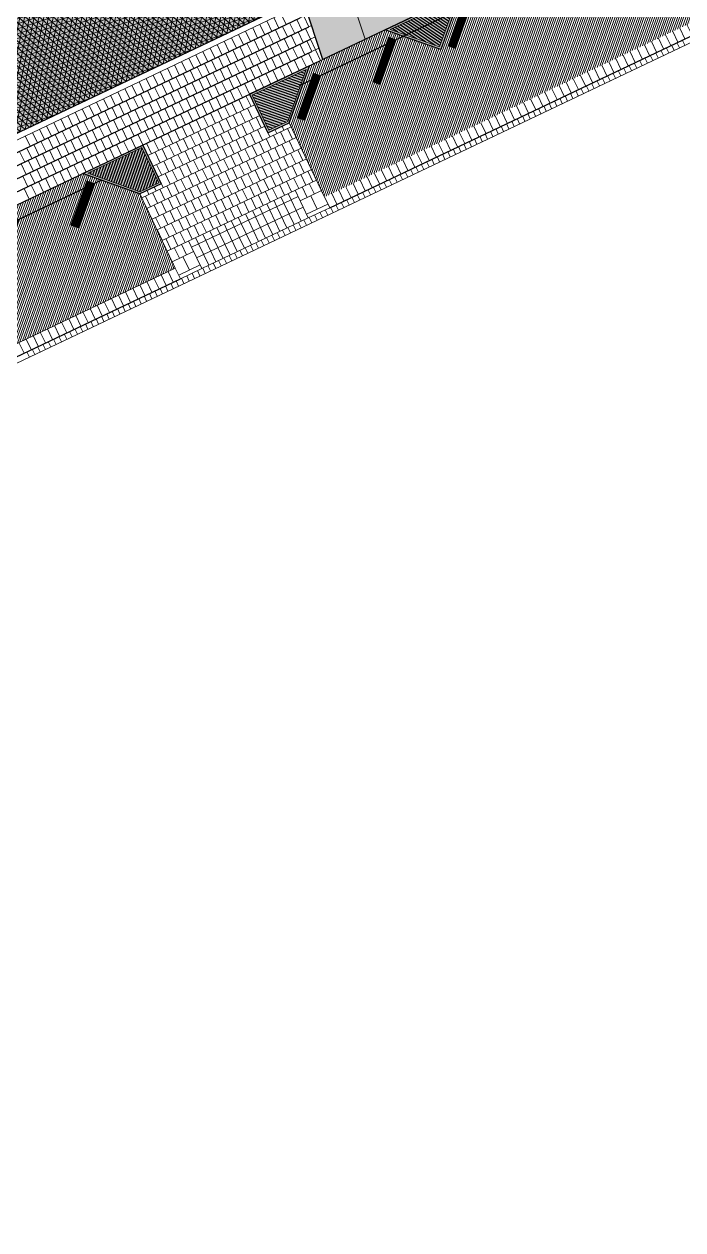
# Model space of a CAD drawing. Header units: metres. Extents: x 679599 to 680028, y 2748524 to 2748840.
# Drawn here: x 679761.5 to 679795, y 2748523.6 to 2748584.9 of the extents above; entities that cross this region are included whole.
import ezdxf

# ---------------------------------------------------------------- set-up
doc = ezdxf.new("R2010")
doc.units = ezdxf.units.M
doc.header["$LTSCALE"] = 5
doc.layers.add('00-AUX', color=2, linetype='Continuous', plot=False)
doc.layers.add('00-AUX Tree Pit', color=2, linetype='Continuous', plot=False)
for name, color, linetype, lineweight, plot in [('02-L-B-Barrier Curb', 210, 'Continuous', 5, False), ('02-L-B-Channel', 140, 'Continuous', 5, False), ('02-L-B-Curb', 11, 'Continuous', 5, False)]:
    doc.layers.add(name, color=color, linetype=linetype, lineweight=lineweight, plot=plot)
doc.layers.add('02-L-B-Flat Bar', color=181, linetype='Continuous', lineweight=5)
doc.layers.add('04-BK-Tree Pit', color=6, linetype='Continuous', lineweight=5)
for name, color, linetype, lineweight, true_color in [('02-L-Joints-Paviment_06_Concrete Slab in sittu', 7, 'Continuous', 5, 0x999999), ('02-L-Joints-Paviment_07_Precast Concrete Blocks 60X40', 7, 'Continuous', 5, 0x999999), ('03-TR-Pavement_05_Precast irregular Concrete Blocks_Open Joint', 7, 'Continuous', 5, 0x82ae7e), ('03-TR-Pavement_06_Concrete Slab in situ', 7, 'Continuous', 9, 0xf7f7f7), ('03-TR-Pavement_07_Precast Concrete Blocks 20X10', 7, 'Continuous', 5, 0x999999), ('03-TR-Pavement_07_Precast Concrete Blocks 60X40', 7, 'Continuous', 5, 0x999999), ('03-TR-Pavement_07_Precast irregular Concrete Blocks', 7, 'Continuous', 5, 0xb3b3b3)]:
    doc.layers.add(name, color=color, linetype=linetype, lineweight=lineweight, true_color=true_color)
doc.layers.add('03-TR-Tree Pit_Green', color=46, linetype='Continuous')
doc.layers.add('03-TR-Tree Pit_White', color=7, linetype='Continuous', true_color=0xfcfcfc)
pattern_1 = [(70.5, (0, 0), (-0.094275932128, 0.033384858509), [])]

# ---------------------------------------------------------------- blocks, each defined once
blk = doc.blocks.new('*U3')
at = {"layer": '02-L-B-Channel'}
blk.add_lwpolyline([(0, -0.301), (0, 0)], dxfattribs=at)
blk = doc.blocks.new('*U4')
at = {"layer": '02-L-B-Channel', "color": 0, "linetype": 'ByBlock', "lineweight": -2, "transparency": 16777216, "rotation": 205.4480529310802}
for p in [(679794.568, 2748583.569), (679794.838, 2748583.698), (679795.109, 2748583.826), (679793.213, 2748582.924), (679793.484, 2748583.053), (679793.755, 2748583.182), (679794.026, 2748583.311), (679794.297, 2748583.44), (679792.13, 2748582.408), (679792.4, 2748582.537), (679792.671, 2748582.666), (679792.942, 2748582.795), (679790.775, 2748581.764), (679791.046, 2748581.893), (679791.317, 2748582.022), (679791.588, 2748582.151), (679791.859, 2748582.28), (679789.421, 2748581.119), (679789.692, 2748581.248), (679789.962, 2748581.377), (679790.233, 2748581.506), (679790.504, 2748581.635), (679788.066, 2748580.475), (679788.337, 2748580.604), (679788.608, 2748580.733), (679788.879, 2748580.862), (679789.15, 2748580.99), (679786.983, 2748579.959), (679787.253, 2748580.088), (679787.524, 2748580.217), (679787.795, 2748580.346), (679785.628, 2748579.315), (679785.899, 2748579.444), (679786.17, 2748579.572), (679786.441, 2748579.701), (679786.712, 2748579.83), (679784.274, 2748578.67), (679784.545, 2748578.799), (679784.815, 2748578.928), (679785.086, 2748579.057), (679785.357, 2748579.186), (679782.919, 2748578.026), (679783.19, 2748578.154), (679783.461, 2748578.283), (679783.732, 2748578.412), (679784.003, 2748578.541), (679781.836, 2748577.51), (679782.107, 2748577.639), (679782.377, 2748577.768), (679782.648, 2748577.897), (679780.481, 2748576.865), (679780.752, 2748576.994), (679781.023, 2748577.123), (679781.294, 2748577.252), (679781.565, 2748577.381), (679779.127, 2748576.221), (679779.398, 2748576.35), (679779.668, 2748576.479), (679779.939, 2748576.608), (679780.21, 2748576.737), (679777.772, 2748575.576), (679778.043, 2748575.705), (679778.314, 2748575.834), (679778.585, 2748575.963), (679778.856, 2748576.092), (679776.689, 2748575.061), (679776.96, 2748575.19), (679777.23, 2748575.319), (679777.501, 2748575.447), (679775.334, 2748574.416), (679775.605, 2748574.545), (679775.876, 2748574.674), (679776.147, 2748574.803), (679776.418, 2748574.932), (679773.98, 2748573.772), (679774.251, 2748573.901), (679774.522, 2748574.029), (679774.792, 2748574.158), (679775.063, 2748574.287), (679772.625, 2748573.127), (679772.896, 2748573.256), (679773.167, 2748573.385), (679773.438, 2748573.514), (679773.709, 2748573.643), (679771.542, 2748572.611), (679771.813, 2748572.74), (679772.083, 2748572.869), (679772.354, 2748572.998), (679770.187, 2748571.967), (679770.458, 2748572.096), (679770.729, 2748572.225), (679771, 2748572.354), (679771.271, 2748572.483), (679768.833, 2748571.322), (679769.104, 2748571.451), (679769.375, 2748571.58), (679769.645, 2748571.709), (679769.916, 2748571.838), (679767.478, 2748570.678), (679767.749, 2748570.807), (679768.02, 2748570.936), (679768.291, 2748571.065), (679768.562, 2748571.193), (679766.395, 2748570.162), (679766.666, 2748570.291), (679766.937, 2748570.42), (679767.207, 2748570.549), (679765.04, 2748569.518), (679765.311, 2748569.647), (679765.582, 2748569.775), (679765.853, 2748569.904), (679766.124, 2748570.033), (679763.686, 2748568.873), (679763.957, 2748569.002), (679764.228, 2748569.131), (679764.499, 2748569.26), (679764.769, 2748569.389), (679762.331, 2748568.229), (679762.602, 2748568.358), (679762.873, 2748568.486), (679763.144, 2748568.615), (679763.415, 2748568.744), (679761.79, 2748567.971), (679762.06, 2748568.1)]:
    blk.add_blockref('*U3', p, dxfattribs=at)
blk = doc.blocks.new('Alcorque Parking 8m2')
at = {"layer": '03-TR-Tree Pit_Green', "ltscale": 0.3}
h = blk.add_hatch(dxfattribs=at)
h.set_pattern_fill('ANSI31', color=256, scale=0.04, angle=40)
h.set_pattern_definition([(85, (-679726.04474, -2748720.75428), (-0.1265167266577, 0.011068779329), [])])
h.paths.add_polyline_path([(-1.079, -0.384), (2.316, 1.231), (-0.189, 2.121)])
at = {"layer": '03-TR-Tree Pit_White'}
h = blk.add_hatch(color=256, dxfattribs=at)
h.dxf.hatch_style = 1
h.paths.add_polyline_path([(-1.254, -0.578), (2.577, 1.245), (-0.25, 2.249)])
at = {"layer": '02-L-B-Curb'}
blk.add_lwpolyline([(2.577, 1.245), (-0.25, 2.249), (-1.254, -0.578)], close=True, dxfattribs=at)
at = {"layer": '02-L-B-Curb', "color": 6}
blk.add_lwpolyline([(2.316, 1.231), (-0.189, 2.121), (-1.079, -0.384)], close=True, dxfattribs=at)
blk = doc.blocks.new('Tree Pit Ford')
at = {"layer": '03-TR-Tree Pit_Green', "ltscale": 0.3}
h = blk.add_hatch(dxfattribs=at)
h.set_pattern_fill('ANSI31', color=256, scale=0.04)
h.paths.add_polyline_path([(-0.045, 1.149), (1.934, -0.83), (-1.104, -0.83), (-1.104, 1.149)])
at = {"layer": '03-TR-Tree Pit_White'}
h = blk.add_hatch(color=256, dxfattribs=at)
h.dxf.hatch_style = 1
h.paths.add_polyline_path([(-0.004, 1.249), (2.175, -0.93), (-1.204, -0.93), (-1.204, 1.249)])
at = {"layer": '02-L-B-Curb'}
blk.add_lwpolyline([(-0.004, 1.249), (2.175, -0.93), (-1.204, -0.93), (-1.204, 1.249)], close=True, dxfattribs=at)
at = {"layer": '02-L-B-Curb', "color": 6}
blk.add_lwpolyline([(-0.045, 1.149), (1.934, -0.83), (-1.104, -0.83), (-1.104, 1.149)], close=True, dxfattribs=at)
blk = doc.blocks.new('*U27')
at = {"layer": '02-L-Joints-Paviment_07_Precast Concrete Blocks 60X40'}
blk.add_line((0, -0.6), (0, 0), dxfattribs=at)
blk = doc.blocks.new('*U28')
at = {"layer": '02-L-Joints-Paviment_07_Precast Concrete Blocks 60X40', "color": 0, "linetype": 'ByBlock', "lineweight": -2, "transparency": 16777216, "rotation": 205.44819555251}
for p in [(679769.105, 2748571.785), (679769.467, 2748571.956), (679767.661, 2748571.097), (679768.022, 2748571.269), (679768.383, 2748571.441), (679768.744, 2748571.613), (679766.216, 2748570.41), (679766.577, 2748570.581), (679766.938, 2748570.753), (679767.299, 2748570.925), (679765.132, 2748569.894), (679765.493, 2748570.066), (679765.855, 2748570.238), (679763.688, 2748569.206), (679764.049, 2748569.378), (679764.41, 2748569.55), (679764.771, 2748569.722), (679762.604, 2748568.691), (679762.965, 2748568.863), (679763.326, 2748569.035), (679761.159, 2748568.003), (679761.52, 2748568.175), (679761.882, 2748568.347), (679762.243, 2748568.519), (679760.076, 2748567.488), (679760.437, 2748567.66), (679760.798, 2748567.831), (679758.631, 2748566.8), (679758.992, 2748566.972), (679759.353, 2748567.144), (679759.714, 2748567.316), (679757.186, 2748566.113), (679757.547, 2748566.285), (679757.909, 2748566.456), (679758.27, 2748566.628), (679756.103, 2748565.597), (679756.464, 2748565.769), (679756.825, 2748565.941), (679754.658, 2748564.909), (679755.019, 2748565.081), (679755.38, 2748565.253), (679755.741, 2748565.425), (679753.574, 2748564.394), (679753.935, 2748564.566), (679754.297, 2748564.738), (679752.129, 2748563.706), (679752.491, 2748563.878), (679752.852, 2748564.05), (679753.213, 2748564.222), (679751.046, 2748563.191), (679751.407, 2748563.363), (679751.768, 2748563.534), (679749.601, 2748562.503), (679749.962, 2748562.675), (679750.324, 2748562.847), (679750.685, 2748563.019), (679748.156, 2748561.816), (679748.518, 2748561.988), (679748.879, 2748562.159), (679749.24, 2748562.331), (679747.073, 2748561.3), (679747.434, 2748561.472), (679747.795, 2748561.644), (679745.628, 2748560.613), (679745.989, 2748560.784), (679746.35, 2748560.956), (679746.712, 2748561.128), (679744.544, 2748560.097), (679744.906, 2748560.269), (679745.267, 2748560.441), (679743.1, 2748559.409), (679743.461, 2748559.581), (679743.822, 2748559.753), (679744.183, 2748559.925), (679742.016, 2748558.894), (679742.377, 2748559.066), (679742.739, 2748559.238), (679740.571, 2748558.206), (679740.933, 2748558.378), (679741.294, 2748558.55), (679741.655, 2748558.722), (679739.127, 2748557.519), (679739.488, 2748557.691), (679739.849, 2748557.863), (679740.21, 2748558.034), (679738.043, 2748557.003), (679738.404, 2748557.175), (679738.765, 2748557.347), (679736.598, 2748556.316), (679736.96, 2748556.487), (679737.321, 2748556.659), (679737.682, 2748556.831), (679735.515, 2748555.8), (679735.876, 2748555.972), (679736.237, 2748556.144), (679734.07, 2748555.112), (679734.431, 2748555.284), (679734.792, 2748555.456), (679735.154, 2748555.628), (679732.986, 2748554.597), (679733.348, 2748554.769), (679733.709, 2748554.941), (679731.542, 2748553.909), (679731.903, 2748554.081), (679732.264, 2748554.253), (679732.625, 2748554.425), (679730.097, 2748553.222), (679730.458, 2748553.394), (679730.819, 2748553.566), (679731.18, 2748553.737), (679729.013, 2748552.706), (679729.375, 2748552.878), (679729.736, 2748553.05), (679727.569, 2748552.019), (679727.93, 2748552.191), (679728.291, 2748552.362), (679728.652, 2748552.534), (679726.485, 2748551.503), (679726.846, 2748551.675), (679727.207, 2748551.847), (679725.04, 2748550.816), (679725.401, 2748550.987), (679725.763, 2748551.159), (679726.124, 2748551.331), (679723.957, 2748550.3), (679724.318, 2748550.472), (679724.679, 2748550.644), (679722.512, 2748549.612), (679722.873, 2748549.784), (679723.234, 2748549.956), (679723.595, 2748550.128), (679721.428, 2748549.097), (679721.79, 2748549.269), (679722.151, 2748549.44), (679719.984, 2748548.409), (679720.345, 2748548.581), (679720.706, 2748548.753), (679721.067, 2748548.925), (679718.539, 2748547.722), (679718.9, 2748547.894), (679719.261, 2748548.065), (679719.622, 2748548.237), (679717.455, 2748547.206), (679717.816, 2748547.378), (679718.178, 2748547.55), (679716.011, 2748546.519), (679716.372, 2748546.69), (679716.733, 2748546.862), (679717.094, 2748547.034), (679714.927, 2748546.003), (679715.288, 2748546.175), (679715.649, 2748546.347), (679713.482, 2748545.315), (679713.843, 2748545.487), (679714.205, 2748545.659), (679714.566, 2748545.831), (679712.399, 2748544.8), (679712.76, 2748544.972), (679713.121, 2748545.144), (679710.954, 2748544.112), (679711.315, 2748544.284), (679711.676, 2748544.456), (679712.037, 2748544.628), (679709.509, 2748543.425), (679709.87, 2748543.597), (679710.231, 2748543.769), (679710.593, 2748543.94), (679708.426, 2748542.909), (679708.787, 2748543.081), (679709.148, 2748543.253), (679706.981, 2748542.222), (679707.342, 2748542.393), (679707.703, 2748542.565), (679708.064, 2748542.737), (679705.897, 2748541.706), (679706.258, 2748541.878), (679706.62, 2748542.05), (679704.452, 2748541.018), (679704.814, 2748541.19), (679705.175, 2748541.362), (679705.536, 2748541.534), (679703.369, 2748540.503), (679703.73, 2748540.675), (679704.091, 2748540.847), (679701.924, 2748539.815), (679702.285, 2748539.987), (679702.646, 2748540.159), (679703.008, 2748540.331), (679700.479, 2748539.128), (679700.841, 2748539.3), (679701.202, 2748539.472), (679701.563, 2748539.643), (679699.396, 2748538.612), (679699.757, 2748538.784), (679700.118, 2748538.956), (679697.951, 2748537.925), (679698.312, 2748538.097), (679698.673, 2748538.268), (679699.035, 2748538.44), (679696.867, 2748537.409), (679697.229, 2748537.581), (679697.59, 2748537.753), (679695.423, 2748536.722), (679695.784, 2748536.893), (679696.145, 2748537.065), (679696.506, 2748537.237), (679694.339, 2748536.206), (679694.7, 2748536.378), (679695.062, 2748536.55), (679692.894, 2748535.518), (679693.256, 2748535.69), (679693.617, 2748535.862), (679693.978, 2748536.034), (679692.172, 2748535.175), (679692.533, 2748535.346)]:
    blk.add_blockref('*U27', p, dxfattribs=at)
blk = doc.blocks.new('*U29')
at = {"layer": '02-L-Joints-Paviment_07_Precast Concrete Blocks 60X40'}
blk.add_lwpolyline([(0, 0.599), (0, 0)], dxfattribs=at)
blk = doc.blocks.new('*U30')
at = {"layer": '02-L-Joints-Paviment_07_Precast Concrete Blocks 60X40', "color": 0, "linetype": 'ByBlock', "lineweight": -2, "transparency": 16777216, "rotation": 25.44814633357297}
for p in [(679811.37, 2748591.897), (679810.286, 2748591.381), (679810.648, 2748591.553), (679811.009, 2748591.725), (679808.842, 2748590.694), (679809.203, 2748590.866), (679809.564, 2748591.037), (679809.925, 2748591.209), (679807.758, 2748590.178), (679808.119, 2748590.35), (679808.481, 2748590.522), (679806.313, 2748589.491), (679806.675, 2748589.662), (679807.036, 2748589.834), (679807.397, 2748590.006), (679804.869, 2748588.803), (679805.23, 2748588.975), (679805.591, 2748589.147), (679805.952, 2748589.319), (679803.785, 2748588.287), (679804.146, 2748588.459), (679804.507, 2748588.631), (679802.34, 2748587.6), (679802.701, 2748587.772), (679803.063, 2748587.944), (679803.424, 2748588.115), (679801.257, 2748587.084), (679801.618, 2748587.256), (679801.979, 2748587.428), (679799.812, 2748586.397), (679800.173, 2748586.569), (679800.534, 2748586.74), (679800.896, 2748586.912), (679798.728, 2748585.881), (679799.09, 2748586.053), (679799.451, 2748586.225), (679797.284, 2748585.194), (679797.645, 2748585.365), (679798.006, 2748585.537), (679798.367, 2748585.709), (679795.839, 2748584.506), (679796.2, 2748584.678), (679796.561, 2748584.85), (679796.922, 2748585.022), (679794.755, 2748583.99), (679795.117, 2748584.162), (679795.478, 2748584.334), (679793.311, 2748583.303), (679793.672, 2748583.475), (679794.033, 2748583.647), (679794.394, 2748583.819), (679792.227, 2748582.787), (679792.588, 2748582.959), (679792.949, 2748583.131), (679790.782, 2748582.1), (679791.143, 2748582.272), (679791.505, 2748582.444), (679791.866, 2748582.615), (679789.699, 2748581.584), (679790.06, 2748581.756), (679790.421, 2748581.928), (679788.254, 2748580.897), (679788.615, 2748581.069), (679788.976, 2748581.24), (679789.337, 2748581.412), (679786.809, 2748580.209), (679787.17, 2748580.381), (679787.532, 2748580.553), (679787.893, 2748580.725), (679785.726, 2748579.693), (679786.087, 2748579.865), (679786.448, 2748580.037), (679784.281, 2748579.006), (679784.642, 2748579.178), (679785.003, 2748579.35), (679785.364, 2748579.522), (679783.197, 2748578.49), (679783.558, 2748578.662), (679783.92, 2748578.834), (679781.752, 2748577.803), (679782.114, 2748577.975), (679782.475, 2748578.147), (679782.836, 2748578.318), (679780.669, 2748577.287), (679781.03, 2748577.459), (679781.391, 2748577.631), (679779.224, 2748576.6), (679779.585, 2748576.772), (679779.947, 2748576.943), (679780.308, 2748577.115), (679777.779, 2748575.912), (679778.141, 2748576.084), (679778.502, 2748576.256), (679778.863, 2748576.428), (679777.057, 2748575.568), (679777.418, 2748575.74)]:
    blk.add_blockref('*U29', p, dxfattribs=at)
blk = doc.blocks.new('Piece Parking')
blk.add_wipeout([(-1.7, 0.2), (-1.7, -0.2), (0.7, -0.2), (0.7, 0.2)])
at = {"layer": '03-TR-Pavement_07_Precast irregular Concrete Blocks'}
h = blk.add_hatch(dxfattribs=at)
h.set_pattern_fill('ANSI31', color=256, scale=0.01, angle=135)
h.paths.add_polyline_path([(-1.7, 0.2), (0.7, 0.2), (0.7, -0.2), (-1.7, -0.2)])
blk.add_lwpolyline([(-1.7, 0.2), (0.7, 0.2), (0.7, -0.2), (-1.7, -0.2)], close=True)
at = {"layer": '02-L-Joints-Paviment_07_Precast Concrete Blocks 60X40'}
for points in [[(-1.1, 0.2), (-1.1, -0.2)], [(-0.5, 0.2), (-0.5, -0.2)], [(0.1, 0.2), (0.1, -0.2)]]:
    blk.add_lwpolyline(points, dxfattribs=at)
blk = doc.blocks.new('*U46')
at = {"rotation": 44.98940089342743}
blk.add_blockref('Piece Parking', (0.539, -0.362), dxfattribs=at)
blk = doc.blocks.new('*U47')
at = {"layer": '02-L-B-Barrier Curb', "color": 0, "linetype": 'ByBlock', "lineweight": -2, "transparency": 16777216, "rotation": 25.44814092405828}
for p in [(679764.017, 2748576.301), (679760.18, 2748574.474), (679756.342, 2748572.648), (679752.504, 2748570.822), (679748.667, 2748568.996), (679744.829, 2748567.17), (679740.991, 2748565.343), (679737.154, 2748563.517), (679733.316, 2748561.691), (679729.479, 2748559.865), (679725.641, 2748558.039), (679721.803, 2748556.212), (679717.966, 2748554.386), (679714.128, 2748552.56), (679710.29, 2748550.734), (679706.453, 2748548.908), (679702.615, 2748547.081), (679698.777, 2748545.255), (679694.94, 2748543.429), (679691.102, 2748541.603), (679687.264, 2748539.777), (679683.427, 2748537.95), (679679.589, 2748536.124), (679675.752, 2748534.298)]:
    blk.add_blockref('*U46', p, dxfattribs=at)
blk = doc.blocks.new('*U54')
at = {"rotation": 44.98940089342743}
blk.add_blockref('Piece Parking', (0.539, -0.362), dxfattribs=at)
blk = doc.blocks.new('*U55')
at = {"layer": '02-L-B-Barrier Curb', "color": 0, "linetype": 'ByBlock', "lineweight": -2, "transparency": 16777216, "rotation": 25.44814092399168}
for p in [(679840.762, 2748612.82), (679836.924, 2748610.994), (679833.086, 2748609.168), (679829.249, 2748607.341), (679825.411, 2748605.515), (679821.574, 2748603.689), (679817.736, 2748601.863), (679813.898, 2748600.037), (679810.061, 2748598.21), (679806.223, 2748596.384), (679802.385, 2748594.558), (679798.548, 2748592.732), (679794.71, 2748590.906), (679790.872, 2748589.079), (679787.035, 2748587.253), (679783.197, 2748585.427), (679779.359, 2748583.601), (679775.522, 2748581.775)]:
    blk.add_blockref('*U54', p, dxfattribs=at)

msp = doc.modelspace()

# ---------------------------------------------------------------- hatches: boundary and pattern name
at = {"layer": '03-TR-Pavement_05_Precast irregular Concrete Blocks_Open Joint'}
h = msp.add_hatch(dxfattribs=at)
h.set_pattern_fill('SWAMP', color=256, scale=0.01)
h.set_pattern_definition([(0, (0, 0), (0.127, 0.219970452362), [0.03175, -0.22225]), (90, (0.01588, 0), (-0.127, 0.219970452362), [0.015875, -0.424065904724]), (90, (0.01984, 0), (-0.127, 0.219970452362), [0.0127, -0.427240904724]), (90, (0.0119, 0), (-0.127, 0.219970452362), [0.0127, -0.427240904724]), (60, (0.02381, 0), (-0.126999999827, 0.219970452462), [0.01016, -0.24384]), (120, (0.00794, 0), (-0.253999999827, 1e-10), [0.01016, -0.24384])])
h.paths.add_polyline_path([(679748.306, 2748599.649), (679770.022, 2748603.331), (679775.661, 2748586.251), (679760.974, 2748579.256)])
at = {"layer": '03-TR-Pavement_06_Concrete Slab in situ', "linetype": 'Continuous'}
h = msp.add_hatch(color=256, dxfattribs=at)
h.dxf.hatch_style = 1
h.paths.add_polyline_path([(679775.758, 2748585.964), (679835.551, 2748614.441), (679836.506, 2748611.563), (679776.702, 2748583.105)])
at = {"layer": '03-TR-Pavement_06_Concrete Slab in situ'}
h = msp.add_hatch(dxfattribs=at)
h.set_pattern_fill('ANGLE', color=256)
h.set_pattern_definition([(0, (0, 0), (0, 6.985), [5.08, -1.905]), (90, (0, 0), (-6.985, 4e-16), [5.08, -1.905])])
h.paths.add_polyline_path([(679782.593, 2748576.01), (679783.593, 2748576.01), (679783.593, 2748575.81), (679782.593, 2748575.81)])
at = {"layer": '03-TR-Pavement_07_Precast Concrete Blocks 20X10'}
h = msp.add_hatch(dxfattribs=at)
h.set_pattern_fill('ANSI31', color=256, scale=0.0315, angle=25.5)
h.set_pattern_definition(pattern_1)
h.paths.add_polyline_path([(679776.799, 2748576.11), (679775.006, 2748579.892), (679776.035, 2748582.788), (679779.878, 2748584.617), (679782.706, 2748583.612), (679783.709, 2748586.44), (679787.554, 2748588.269), (679790.381, 2748587.265), (679791.385, 2748590.093), (679795.223, 2748591.919), (679798.056, 2748590.918), (679799.061, 2748593.745), (679802.905, 2748595.574), (679805.732, 2748594.571), (679806.736, 2748597.397), (679810.581, 2748599.227), (679813.407, 2748598.223), (679814.411, 2748601.05), (679818.256, 2748602.879), (679821.082, 2748601.875), (679822.087, 2748604.702), (679825.93, 2748606.531), (679828.757, 2748605.528), (679829.762, 2748608.354), (679833.606, 2748610.184), (679836.433, 2748609.18), (679837.437, 2748612.007), (679841.281, 2748613.836), (679844.159, 2748612.799), (679845.962, 2748609.022)])
h = msp.add_hatch(dxfattribs=at)
h.set_pattern_fill('ANSI31', color=256, scale=0.0315, angle=25.5)
h.set_pattern_definition(pattern_1)
h.paths.add_polyline_path([(679676.974, 2748528.606), (679675.178, 2748532.381), (679676.209, 2748535.285), (679680.101, 2748537.142), (679682.928, 2748536.138), (679683.932, 2748538.965), (679687.777, 2748540.795), (679690.604, 2748539.791), (679691.608, 2748542.618), (679695.453, 2748544.447), (679698.281, 2748543.443), (679699.284, 2748546.271), (679703.122, 2748548.097), (679705.955, 2748547.096), (679706.96, 2748549.923), (679710.804, 2748551.752), (679713.537, 2748550.782), (679713.631, 2748550.749), (679714.635, 2748553.575), (679718.48, 2748555.405), (679721.306, 2748554.401), (679722.311, 2748557.228), (679726.155, 2748559.057), (679728.987, 2748558.052), (679729.991, 2748560.877), (679733.836, 2748562.707), (679736.662, 2748561.703), (679737.666, 2748564.53), (679741.505, 2748566.362), (679744.333, 2748565.358), (679745.341, 2748568.182), (679749.186, 2748570.012), (679752.007, 2748569.011), (679753.031, 2748571.842), (679756.853, 2748573.661), (679759.68, 2748572.657), (679760.684, 2748575.483), (679764.527, 2748577.312), (679767.41, 2748576.278), (679769.209, 2748572.498)])
at = {"layer": '03-TR-Pavement_07_Precast irregular Concrete Blocks', "linetype": 'Continuous'}
h = msp.add_hatch(dxfattribs=at)
h.set_pattern_fill('NET3', color=256, scale=0.075, angle=78.3)
h.set_pattern_definition([(78.3, (679702.49558, 2748598.36996), (-0.2331774, 0.0482887), []), (138.3, (679702.49558, 2748598.36996), (-0.158408, -0.1777932), []), (198.3, (679702.49558, 2748598.36996), (0.07476945, -0.22608194), [])])
h.paths.add_polyline_path([(679775.663, 2748586.251), (679764.86, 2748618.962), (679702.497, 2748598.366), (679704.527, 2748592.218), (679748.306, 2748599.649), (679760.974, 2748579.256)])

# ---------------------------------------------------------------- linework, layer by layer
at = {"layer": '00-AUX'}
for points in [[(679775.758, 2748585.964), (679835.551, 2748614.441), (679836.506, 2748611.563), (679776.702, 2748583.105), (679775.758, 2748585.964)], [(679748.306, 2748599.649), (679770.022, 2748603.331), (679775.661, 2748586.251), (679760.974, 2748579.256)]]:
    msp.add_lwpolyline(points, close=True, dxfattribs=at)
for points in [[(679775.522, 2748581.775), (679842.188, 2748613.499)], [(679777.057, 2748575.568), (679811.638, 2748592.025)], [(679687.892, 2748543.501), (679775.562, 2748585.22)], [(679688.149, 2748542.96), (679776.001, 2748584.764)], [(679688.407, 2748542.418), (679776.078, 2748584.137)], [(679688.665, 2748541.876), (679776.155, 2748583.509)], [(679688.923, 2748541.334), (679776.593, 2748583.053)], [(679675.752, 2748534.298), (679765.435, 2748576.975)], [(679691.913, 2748535.051), (679769.467, 2748571.956)]]:
    msp.add_lwpolyline(points, dxfattribs=at)
at = {"layer": '00-AUX Tree Pit'}
msp.add_lwpolyline([(679783.709, 2748586.439), (679782.705, 2748583.612), (679779.878, 2748584.616)], close=True, dxfattribs=at)
at = {"layer": '00-AUX Tree Pit', "ltscale": 0.3}
for points in [[(679775.003, 2748579.885), (679776.034, 2748582.788), (679772.983, 2748581.336), (679773.919, 2748579.369)], [(679767.413, 2748576.273), (679764.509, 2748577.304), (679767.56, 2748578.755), (679768.496, 2748576.788)]]:
    msp.add_lwpolyline(points, close=True, dxfattribs=at)
at = {"layer": '02-L-B-Barrier Curb'}
for points in [[(679776.971, 2748575.749), (679775.883, 2748575.231)], [(679777.057, 2748575.568), (679775.969, 2748575.05)], [(679770.465, 2748572.653), (679769.381, 2748572.137)], [(679770.551, 2748572.472), (679769.467, 2748571.956)]]:
    msp.add_lwpolyline(points, dxfattribs=at)
at = {"layer": '02-L-B-Channel'}
for points in [[(679668.512, 2748523.584), (680028.077, 2748694.687)], [(679760.701, 2748579.126), (679775.663, 2748586.251)], [(679760.86, 2748578.869), (679775.758, 2748585.964)]]:
    msp.add_lwpolyline(points, dxfattribs=at)
at = {"layer": '02-L-B-Flat Bar'}
for points in [[(679776.034, 2748582.788), (679833.606, 2748610.184)], [(679775.758, 2748585.964), (679776.702, 2748583.105)], [(679775.003, 2748579.885), (679776.799, 2748576.11)], [(679676.209, 2748535.285), (679764.525, 2748577.311)], [(679767.413, 2748576.273), (679769.209, 2748572.498)]]:
    msp.add_lwpolyline(points, dxfattribs=at)
at = {"layer": '02-L-Joints-Paviment_07_Precast Concrete Blocks 60X40'}
for p, q in [((679776.335, 2748583.595), (679776.077, 2748584.137)), ((679772.336, 2748580.363), (679772.078, 2748580.905)), ((679772.697, 2748580.535), (679772.439, 2748581.077)), ((679773.058, 2748580.707), (679772.801, 2748581.249)), ((679770.891, 2748579.676), (679770.633, 2748580.217)), ((679771.252, 2748579.848), (679770.995, 2748580.389)), ((679771.614, 2748580.019), (679771.356, 2748580.561)), ((679771.975, 2748580.191), (679771.717, 2748580.733)), ((679772.411, 2748579.734), (679772.153, 2748580.276)), ((679772.772, 2748579.906), (679772.514, 2748580.448)), ((679773.133, 2748580.078), (679772.875, 2748580.62)), ((679773.574, 2748579.623), (679773.316, 2748580.165)), ((679769.446, 2748578.988), (679769.189, 2748579.53)), ((679769.808, 2748579.16), (679769.55, 2748579.702)), ((679770.169, 2748579.332), (679769.911, 2748579.874)), ((679770.53, 2748579.504), (679770.272, 2748580.046)), ((679770.966, 2748579.047), (679770.708, 2748579.589)), ((679771.327, 2748579.219), (679771.069, 2748579.76)), ((679771.688, 2748579.391), (679771.431, 2748579.932)), ((679772.05, 2748579.562), (679771.792, 2748580.104)), ((679772.49, 2748579.108), (679772.233, 2748579.65)), ((679772.852, 2748579.28), (679772.594, 2748579.821)), ((679773.213, 2748579.451), (679772.955, 2748579.993)), ((679773.649, 2748578.994), (679773.391, 2748579.536)), ((679774.01, 2748579.166), (679773.752, 2748579.708)), ((679774.371, 2748579.338), (679774.276, 2748579.539)), ((679774.732, 2748579.51), (679774.637, 2748579.711)), ((679775.173, 2748579.055), (679774.915, 2748579.597)), ((679768.363, 2748578.473), (679768.105, 2748579.014)), ((679768.724, 2748578.644), (679768.466, 2748579.186)), ((679769.085, 2748578.816), (679768.827, 2748579.358)), ((679769.882, 2748578.531), (679769.625, 2748579.073)), ((679770.244, 2748578.703), (679769.986, 2748579.245)), ((679770.605, 2748578.875), (679770.347, 2748579.417)), ((679771.046, 2748578.42), (679770.788, 2748578.962)), ((679771.407, 2748578.592), (679771.149, 2748579.134)), ((679771.768, 2748578.764), (679771.51, 2748579.306)), ((679772.129, 2748578.936), (679771.871, 2748579.478)), ((679772.565, 2748578.479), (679772.307, 2748579.021)), ((679772.926, 2748578.651), (679772.669, 2748579.193)), ((679773.288, 2748578.823), (679773.03, 2748579.364)), ((679773.728, 2748578.368), (679773.471, 2748578.91)), ((679774.09, 2748578.54), (679773.832, 2748579.082)), ((679774.451, 2748578.712), (679774.193, 2748579.253)), ((679774.812, 2748578.884), (679774.554, 2748579.425)), ((679775.248, 2748578.427), (679774.99, 2748578.968)), ((679768.002, 2748578.301), (679767.744, 2748578.842)), ((679768.438, 2748577.844), (679768.18, 2748578.385)), ((679768.799, 2748578.016), (679768.541, 2748578.557)), ((679769.16, 2748578.187), (679768.902, 2748578.729)), ((679769.521, 2748578.359), (679769.263, 2748578.901)), ((679769.962, 2748577.905), (679769.704, 2748578.446)), ((679770.323, 2748578.076), (679770.065, 2748578.618)), ((679770.684, 2748578.248), (679770.427, 2748578.79)), ((679771.12, 2748577.791), (679770.863, 2748578.333)), ((679771.482, 2748577.963), (679771.224, 2748578.505)), ((679771.843, 2748578.135), (679771.585, 2748578.677)), ((679772.204, 2748578.307), (679771.946, 2748578.849)), ((679772.645, 2748577.852), (679772.387, 2748578.394)), ((679773.006, 2748578.024), (679772.748, 2748578.566)), ((679773.367, 2748578.196), (679773.109, 2748578.738)), ((679774.164, 2748577.911), (679773.907, 2748578.453)), ((679774.526, 2748578.083), (679774.268, 2748578.625)), ((679774.887, 2748578.255), (679774.629, 2748578.796)), ((679775.328, 2748577.8), (679775.07, 2748578.342)), ((679775.689, 2748577.972), (679775.431, 2748578.514)), ((679768.517, 2748577.217), (679768.26, 2748577.759)), ((679768.879, 2748577.389), (679768.621, 2748577.931)), ((679769.24, 2748577.561), (679768.982, 2748578.103)), ((679769.601, 2748577.733), (679769.343, 2748578.274)), ((679770.037, 2748577.276), (679769.779, 2748577.817)), ((679770.398, 2748577.448), (679770.14, 2748577.989)), ((679770.759, 2748577.619), (679770.501, 2748578.161)), ((679771.2, 2748577.165), (679770.942, 2748577.707)), ((679771.561, 2748577.337), (679771.303, 2748577.878)), ((679771.923, 2748577.509), (679771.665, 2748578.05)), ((679772.284, 2748577.68), (679772.026, 2748578.222)), ((679772.72, 2748577.223), (679772.462, 2748577.765)), ((679773.081, 2748577.395), (679772.823, 2748577.937)), ((679773.442, 2748577.567), (679773.184, 2748578.109)), ((679773.803, 2748577.739), (679773.545, 2748578.281)), ((679774.244, 2748577.284), (679773.986, 2748577.826)), ((679774.605, 2748577.456), (679774.347, 2748577.998)), ((679774.966, 2748577.628), (679774.709, 2748578.17)), ((679775.402, 2748577.171), (679775.145, 2748577.713)), ((679775.764, 2748577.343), (679775.506, 2748577.885)), ((679768.592, 2748576.588), (679768.334, 2748577.13)), ((679768.953, 2748576.76), (679768.696, 2748577.302)), ((679769.315, 2748576.932), (679769.057, 2748577.474)), ((679769.676, 2748577.104), (679769.418, 2748577.646)), ((679770.117, 2748576.649), (679769.859, 2748577.191)), ((679770.478, 2748576.821), (679770.22, 2748577.363)), ((679770.839, 2748576.993), (679770.581, 2748577.535)), ((679771.275, 2748576.536), (679771.017, 2748577.078)), ((679771.636, 2748576.708), (679771.378, 2748577.25)), ((679771.997, 2748576.88), (679771.739, 2748577.421)), ((679772.358, 2748577.052), (679772.101, 2748577.593)), ((679772.799, 2748576.597), (679772.542, 2748577.139)), ((679773.161, 2748576.769), (679772.903, 2748577.31)), ((679773.522, 2748576.941), (679773.264, 2748577.482)), ((679773.883, 2748577.112), (679773.625, 2748577.654)), ((679774.319, 2748576.655), (679774.061, 2748577.197)), ((679774.68, 2748576.827), (679774.422, 2748577.369)), ((679775.041, 2748576.999), (679774.783, 2748577.541)), ((679775.482, 2748576.545), (679775.224, 2748577.086)), ((679775.843, 2748576.716), (679775.585, 2748577.258)), ((679776.204, 2748576.888), (679775.947, 2748577.43)), ((679768.231, 2748576.416), (679768.136, 2748576.617)), ((679768.672, 2748575.962), (679768.414, 2748576.503)), ((679769.033, 2748576.134), (679768.775, 2748576.675)), ((679769.394, 2748576.305), (679769.136, 2748576.847)), ((679769.755, 2748576.477), (679769.498, 2748577.019)), ((679770.191, 2748576.02), (679769.934, 2748576.562)), ((679770.553, 2748576.192), (679770.295, 2748576.734)), ((679770.914, 2748576.364), (679770.656, 2748576.906)), ((679771.355, 2748575.909), (679771.097, 2748576.451)), ((679771.716, 2748576.081), (679771.458, 2748576.623)), ((679772.077, 2748576.253), (679771.819, 2748576.795)), ((679772.438, 2748576.425), (679772.18, 2748576.967)), ((679772.874, 2748575.968), (679772.616, 2748576.51)), ((679773.235, 2748576.14), (679772.977, 2748576.682)), ((679773.596, 2748576.312), (679773.339, 2748576.853)), ((679773.958, 2748576.484), (679773.7, 2748577.025)), ((679774.399, 2748576.029), (679774.141, 2748576.571)), ((679774.76, 2748576.201), (679774.502, 2748576.743)), ((679775.121, 2748576.373), (679774.863, 2748576.914)), ((679775.557, 2748575.916), (679775.299, 2748576.457)), ((679775.918, 2748576.088), (679775.66, 2748576.629)), ((679776.279, 2748576.259), (679776.021, 2748576.801)), ((679767.504, 2748576.082), (679767.413, 2748576.273)), ((679767.949, 2748575.618), (679767.692, 2748576.16)), ((679767.87, 2748576.244), (679767.774, 2748576.445)), ((679768.311, 2748575.79), (679768.053, 2748576.332)), ((679768.747, 2748575.333), (679768.489, 2748575.875)), ((679769.108, 2748575.505), (679768.85, 2748576.046)), ((679769.469, 2748575.676), (679769.211, 2748576.218)), ((679769.83, 2748575.848), (679769.572, 2748576.39)), ((679770.271, 2748575.394), (679770.013, 2748575.935)), ((679770.035, 2748573.556), (679775.453, 2748576.134)), ((679770.632, 2748575.566), (679770.374, 2748576.107)), ((679770.993, 2748575.737), (679770.736, 2748576.279)), ((679771.791, 2748575.452), (679771.533, 2748575.994)), ((679772.152, 2748575.624), (679771.894, 2748576.166)), ((679772.513, 2748575.796), (679772.255, 2748576.338)), ((679772.954, 2748575.341), (679772.696, 2748575.883)), ((679773.315, 2748575.513), (679773.057, 2748576.055)), ((679773.676, 2748575.685), (679773.418, 2748576.227)), ((679774.037, 2748575.857), (679773.78, 2748576.399)), ((679774.369, 2748575.618), (679774.216, 2748575.942)), ((679774.731, 2748575.79), (679774.577, 2748576.114)), ((679775.092, 2748575.962), (679774.938, 2748576.286)), ((679775.453, 2748576.134), (679775.969, 2748575.05)), ((679776.101, 2748576.175), (679776.427, 2748575.49)), ((679776.8, 2748576.109), (679777.057, 2748575.569)), ((679768.02, 2748574.998), (679767.762, 2748575.54)), ((679768.385, 2748575.161), (679768.128, 2748575.703)), ((679768.826, 2748574.706), (679768.568, 2748575.248)), ((679769.187, 2748574.878), (679768.93, 2748575.42)), ((679769.549, 2748575.05), (679769.291, 2748575.592)), ((679769.91, 2748575.222), (679769.652, 2748575.764)), ((679770.346, 2748574.765), (679770.088, 2748575.307)), ((679770.707, 2748574.937), (679770.449, 2748575.478)), ((679771.068, 2748575.109), (679770.81, 2748575.65)), ((679771.429, 2748575.28), (679771.172, 2748575.822)), ((679771.87, 2748574.826), (679771.612, 2748575.368)), ((679772.231, 2748574.998), (679771.974, 2748575.539)), ((679772.593, 2748575.17), (679772.335, 2748575.711)), ((679772.925, 2748574.931), (679772.771, 2748575.254)), ((679773.286, 2748575.103), (679773.132, 2748575.426)), ((679773.647, 2748575.275), (679773.493, 2748575.598)), ((679774.008, 2748575.447), (679773.854, 2748575.77)), ((679768.465, 2748574.534), (679768.207, 2748575.076)), ((679768.901, 2748574.077), (679768.643, 2748574.619)), ((679769.262, 2748574.249), (679769.004, 2748574.791)), ((679769.623, 2748574.421), (679769.366, 2748574.963)), ((679769.985, 2748574.593), (679769.727, 2748575.135)), ((679770.425, 2748574.138), (679770.168, 2748574.68)), ((679770.787, 2748574.31), (679770.529, 2748574.852)), ((679771.148, 2748574.482), (679770.89, 2748575.024)), ((679775.607, 2748574.879), (679770.912, 2748572.644)), ((679771.509, 2748574.654), (679771.251, 2748575.196)), ((679771.841, 2748574.415), (679771.687, 2748574.739)), ((679772.202, 2748574.587), (679772.048, 2748574.911)), ((679772.563, 2748574.759), (679772.41, 2748575.082)), ((679768.535, 2748573.915), (679768.278, 2748574.457)), ((679769.342, 2748573.623), (679769.084, 2748574.164)), ((679769.703, 2748573.794), (679769.445, 2748574.336)), ((679770.064, 2748573.966), (679769.806, 2748574.508)), ((679770.396, 2748573.728), (679770.242, 2748574.051)), ((679770.757, 2748573.9), (679770.604, 2748574.223)), ((679771.119, 2748574.072), (679770.965, 2748574.395)), ((679771.48, 2748574.243), (679771.326, 2748574.567)), ((679768.981, 2748573.451), (679768.723, 2748573.993)), ((679769.417, 2748572.994), (679769.159, 2748573.536)), ((679769.778, 2748573.166), (679769.52, 2748573.707)), ((679770.139, 2748573.337), (679769.881, 2748573.879)), ((679770.551, 2748572.472), (679770.035, 2748573.556)), ((679769.597, 2748573.08), (679769.923, 2748572.395)), ((679676.974, 2748528.607), (679769.209, 2748572.498))]:
    msp.add_line(p, q, dxfattribs=at)
for points in [[(679774.118, 2748584.532), (679773.865, 2748585.063)], [(679774.479, 2748584.704), (679774.226, 2748585.235)], [(679774.84, 2748584.876), (679774.587, 2748585.407)], [(679775.64, 2748584.592), (679775.382, 2748585.134)], [(679776.001, 2748584.764), (679775.743, 2748585.305)], [(679773.034, 2748584.017), (679772.781, 2748584.548)], [(679773.395, 2748584.188), (679773.142, 2748584.72)], [(679773.756, 2748584.36), (679773.503, 2748584.891)], [(679774.195, 2748583.904), (679773.937, 2748584.446)], [(679774.556, 2748584.076), (679774.298, 2748584.618)], [(679774.917, 2748584.248), (679774.659, 2748584.79)], [(679775.278, 2748584.42), (679775.021, 2748584.962)], [(679775.716, 2748583.965), (679775.459, 2748584.507)], [(679776.078, 2748584.137), (679775.82, 2748584.678)], [(679771.589, 2748583.329), (679771.336, 2748583.86)], [(679771.95, 2748583.501), (679771.697, 2748584.032)], [(679772.312, 2748583.673), (679772.059, 2748584.204)], [(679772.673, 2748583.845), (679772.42, 2748584.376)], [(679773.111, 2748583.389), (679772.853, 2748583.93)], [(679773.472, 2748583.561), (679773.215, 2748584.102)], [(679773.834, 2748583.732), (679773.576, 2748584.274)], [(679774.272, 2748583.277), (679774.014, 2748583.819)], [(679774.633, 2748583.449), (679774.375, 2748583.991)], [(679774.994, 2748583.621), (679774.736, 2748584.163)], [(679775.355, 2748583.793), (679775.097, 2748584.335)], [(679775.794, 2748583.337), (679775.536, 2748583.879)], [(679776.155, 2748583.509), (679775.897, 2748584.051)], [(679770.506, 2748582.813), (679770.253, 2748583.345)], [(679770.867, 2748582.985), (679770.614, 2748583.516)], [(679771.228, 2748583.157), (679770.975, 2748583.688)], [(679771.666, 2748582.701), (679771.409, 2748583.243)], [(679772.028, 2748582.873), (679771.77, 2748583.415)], [(679772.389, 2748583.045), (679772.131, 2748583.587)], [(679772.75, 2748583.217), (679772.492, 2748583.759)], [(679773.188, 2748582.762), (679772.93, 2748583.303)], [(679773.549, 2748582.934), (679773.291, 2748583.475)], [(679773.91, 2748583.105), (679773.653, 2748583.647)], [(679774.71, 2748582.822), (679774.452, 2748583.363)], [(679775.071, 2748582.994), (679774.813, 2748583.535)], [(679775.432, 2748583.165), (679775.174, 2748583.707)], [(679775.871, 2748582.71), (679775.613, 2748583.252)], [(679776.232, 2748582.882), (679775.974, 2748583.423)], [(679776.593, 2748583.053), (679776.335, 2748583.595)], [(679769.061, 2748582.126), (679768.808, 2748582.657)], [(679769.422, 2748582.298), (679769.169, 2748582.829)], [(679769.783, 2748582.47), (679769.53, 2748583.001)], [(679770.144, 2748582.641), (679769.891, 2748583.173)], [(679770.583, 2748582.186), (679770.325, 2748582.727)], [(679770.944, 2748582.357), (679770.686, 2748582.899)], [(679771.305, 2748582.529), (679771.047, 2748583.071)], [(679771.743, 2748582.074), (679771.485, 2748582.616)], [(679772.104, 2748582.246), (679771.847, 2748582.788)], [(679772.466, 2748582.418), (679772.208, 2748582.96)], [(679772.827, 2748582.59), (679772.569, 2748583.132)], [(679773.265, 2748582.134), (679773.007, 2748582.676)], [(679773.626, 2748582.306), (679773.369, 2748582.848)], [(679773.988, 2748582.478), (679773.73, 2748583.02)], [(679774.349, 2748582.65), (679774.091, 2748583.192)], [(679774.787, 2748582.194), (679774.529, 2748582.736)], [(679775.148, 2748582.366), (679774.89, 2748582.908)], [(679775.509, 2748582.538), (679775.252, 2748583.08)], [(679767.616, 2748581.438), (679767.363, 2748581.97)], [(679767.977, 2748581.61), (679767.724, 2748582.141)], [(679768.338, 2748581.782), (679768.085, 2748582.313)], [(679768.7, 2748581.954), (679768.447, 2748582.485)], [(679769.138, 2748581.498), (679768.88, 2748582.04)], [(679769.499, 2748581.67), (679769.241, 2748582.212)], [(679769.86, 2748581.842), (679769.603, 2748582.384)], [(679770.222, 2748582.014), (679769.964, 2748582.556)], [(679770.66, 2748581.559), (679770.402, 2748582.1)], [(679771.021, 2748581.73), (679770.763, 2748582.272)], [(679771.382, 2748581.902), (679771.124, 2748582.444)], [(679771.82, 2748581.447), (679771.563, 2748581.988)], [(679772.182, 2748581.619), (679771.924, 2748582.16)], [(679772.543, 2748581.79), (679772.285, 2748582.332)], [(679772.904, 2748581.962), (679772.646, 2748582.504)], [(679773.342, 2748581.507), (679773.085, 2748582.048)], [(679773.704, 2748581.678), (679773.446, 2748582.22)], [(679774.065, 2748581.85), (679773.807, 2748582.392)], [(679774.426, 2748582.022), (679774.168, 2748582.564)], [(679766.533, 2748580.923), (679766.28, 2748581.454)], [(679766.894, 2748581.095), (679766.641, 2748581.626)], [(679767.255, 2748581.266), (679767.002, 2748581.798)], [(679768.054, 2748580.982), (679767.797, 2748581.524)], [(679768.416, 2748581.154), (679768.158, 2748581.696)], [(679768.777, 2748581.326), (679768.519, 2748581.868)], [(679769.215, 2748580.871), (679768.957, 2748581.413)], [(679769.576, 2748581.043), (679769.318, 2748581.585)], [(679769.937, 2748581.215), (679769.68, 2748581.757)], [(679770.299, 2748581.387), (679770.041, 2748581.928)], [(679770.737, 2748580.931), (679770.479, 2748581.473)], [(679771.098, 2748581.103), (679770.84, 2748581.645)], [(679771.459, 2748581.275), (679771.201, 2748581.817)], [(679771.898, 2748580.819), (679771.64, 2748581.361)], [(679772.259, 2748580.991), (679772.001, 2748581.533)], [(679772.62, 2748581.163), (679772.362, 2748581.705)], [(679772.981, 2748581.335), (679772.723, 2748581.877)], [(679765.088, 2748580.235), (679764.835, 2748580.766)], [(679765.449, 2748580.407), (679765.196, 2748580.938)], [(679765.81, 2748580.579), (679765.557, 2748581.11)], [(679766.171, 2748580.751), (679765.918, 2748581.282)], [(679766.61, 2748580.295), (679766.352, 2748580.837)], [(679766.971, 2748580.467), (679766.713, 2748581.009)], [(679767.332, 2748580.639), (679767.074, 2748581.181)], [(679767.693, 2748580.811), (679767.435, 2748581.352)], [(679768.131, 2748580.355), (679767.874, 2748580.897)], [(679768.493, 2748580.527), (679768.235, 2748581.069)], [(679768.854, 2748580.699), (679768.596, 2748581.241)], [(679769.292, 2748580.244), (679769.034, 2748580.785)], [(679769.653, 2748580.415), (679769.395, 2748580.957)], [(679770.014, 2748580.587), (679769.757, 2748581.129)], [(679770.376, 2748580.759), (679770.118, 2748581.301)], [(679770.814, 2748580.303), (679770.556, 2748580.845)], [(679771.175, 2748580.475), (679770.917, 2748581.017)], [(679771.536, 2748580.647), (679771.279, 2748581.189)], [(679764.004, 2748579.72), (679763.751, 2748580.251)], [(679764.365, 2748579.891), (679764.112, 2748580.423)], [(679764.727, 2748580.063), (679764.474, 2748580.595)], [(679765.165, 2748579.608), (679764.907, 2748580.149)], [(679765.526, 2748579.779), (679765.268, 2748580.321)], [(679765.887, 2748579.951), (679765.63, 2748580.493)], [(679766.249, 2748580.123), (679765.991, 2748580.665)], [(679766.687, 2748579.668), (679766.429, 2748580.21)], [(679767.048, 2748579.84), (679766.79, 2748580.382)], [(679767.409, 2748580.012), (679767.151, 2748580.553)], [(679767.77, 2748580.184), (679767.512, 2748580.725)], [(679768.208, 2748579.728), (679767.951, 2748580.27)], [(679768.57, 2748579.9), (679768.312, 2748580.442)], [(679768.931, 2748580.072), (679768.673, 2748580.613)], [(679769.369, 2748579.616), (679769.111, 2748580.158)], [(679769.73, 2748579.788), (679769.473, 2748580.33)], [(679770.092, 2748579.96), (679769.834, 2748580.501)], [(679770.453, 2748580.132), (679770.195, 2748580.673)], [(679762.559, 2748579.032), (679762.306, 2748579.563)], [(679762.921, 2748579.204), (679762.668, 2748579.735)], [(679763.282, 2748579.376), (679763.029, 2748579.907)], [(679763.643, 2748579.548), (679763.39, 2748580.079)], [(679764.081, 2748579.092), (679763.824, 2748579.634)], [(679764.443, 2748579.264), (679764.185, 2748579.806)], [(679764.804, 2748579.436), (679764.546, 2748579.977)], [(679765.242, 2748578.98), (679764.984, 2748579.522)], [(679765.603, 2748579.152), (679765.345, 2748579.694)], [(679765.964, 2748579.324), (679765.706, 2748579.866)], [(679766.325, 2748579.496), (679766.068, 2748580.038)], [(679766.764, 2748579.04), (679766.506, 2748579.582)], [(679767.125, 2748579.212), (679766.867, 2748579.754)], [(679767.486, 2748579.384), (679767.228, 2748579.926)], [(679767.847, 2748579.556), (679767.589, 2748580.098)], [(679768.286, 2748579.1), (679768.028, 2748579.642)], [(679768.647, 2748579.272), (679768.389, 2748579.814)], [(679769.008, 2748579.444), (679768.75, 2748579.986)], [(679761.837, 2748578.688), (679761.584, 2748579.22)], [(679762.198, 2748578.86), (679761.945, 2748579.391)], [(679762.637, 2748578.404), (679762.379, 2748578.946)], [(679762.998, 2748578.576), (679762.74, 2748579.118)], [(679763.359, 2748578.748), (679763.101, 2748579.29)], [(679763.72, 2748578.92), (679763.462, 2748579.462)], [(679764.158, 2748578.465), (679763.9, 2748579.007)], [(679764.519, 2748578.637), (679764.262, 2748579.178)], [(679764.881, 2748578.809), (679764.623, 2748579.35)], [(679765.68, 2748578.525), (679765.422, 2748579.067)], [(679766.041, 2748578.697), (679765.784, 2748579.238)], [(679766.403, 2748578.869), (679766.145, 2748579.41)], [(679766.841, 2748578.413), (679766.583, 2748578.955)], [(679767.202, 2748578.585), (679766.944, 2748579.126)], [(679767.563, 2748578.757), (679767.305, 2748579.298)], [(679767.924, 2748578.928), (679767.667, 2748579.47)], [(679761.553, 2748577.889), (679761.295, 2748578.431)], [(679761.914, 2748578.061), (679761.656, 2748578.602)], [(679762.275, 2748578.233), (679762.018, 2748578.774)], [(679762.714, 2748577.777), (679762.456, 2748578.319)], [(679763.075, 2748577.949), (679762.817, 2748578.491)], [(679763.436, 2748578.121), (679763.178, 2748578.663)], [(679763.797, 2748578.293), (679763.539, 2748578.835)], [(679764.235, 2748577.837), (679763.978, 2748578.379)], [(679764.597, 2748578.009), (679764.339, 2748578.551)], [(679764.958, 2748578.181), (679764.7, 2748578.723)], [(679765.319, 2748578.353), (679765.061, 2748578.895)], [(679765.757, 2748577.897), (679765.5, 2748578.439)], [(679766.119, 2748578.069), (679765.861, 2748578.611)], [(679766.48, 2748578.241), (679766.222, 2748578.783)], [(679761.63, 2748577.262), (679761.372, 2748577.803)], [(679761.991, 2748577.434), (679761.733, 2748577.975)], [(679762.352, 2748577.605), (679762.095, 2748578.147)], [(679762.791, 2748577.15), (679762.533, 2748577.692)], [(679763.152, 2748577.322), (679762.894, 2748577.863)], [(679763.513, 2748577.494), (679763.255, 2748578.035)], [(679763.874, 2748577.665), (679763.616, 2748578.207)], [(679764.313, 2748577.21), (679764.055, 2748577.751)], [(679764.674, 2748577.382), (679764.416, 2748577.923)], [(679765.035, 2748577.553), (679764.777, 2748578.095)], [(679765.396, 2748577.725), (679765.138, 2748578.267)], [(679761.707, 2748576.634), (679761.449, 2748577.176)], [(679762.068, 2748576.806), (679761.81, 2748577.348)], [(679762.429, 2748576.978), (679762.172, 2748577.52)], [(679762.868, 2748576.522), (679762.61, 2748577.064)], [(679763.229, 2748576.694), (679762.971, 2748577.236)], [(679763.59, 2748576.866), (679763.332, 2748577.408)], [(679763.951, 2748577.038), (679763.694, 2748577.58)], [(679761.784, 2748576.007), (679761.526, 2748576.548)], [(679762.145, 2748576.178), (679761.888, 2748576.72)], [(679762.507, 2748576.35), (679762.249, 2748576.892)], [(679775.092, 2748575.962), (679775.607, 2748574.879)], [(679775.711, 2748575.592), (679770.293, 2748573.014)], [(679773.647, 2748575.275), (679774.163, 2748574.191)], [(679774.008, 2748575.447), (679774.524, 2748574.363)], [(679774.369, 2748575.618), (679774.885, 2748574.535)], [(679774.731, 2748575.79), (679775.246, 2748574.707)], [(679772.563, 2748574.759), (679773.079, 2748573.675)], [(679772.925, 2748574.931), (679773.44, 2748573.847)], [(679773.286, 2748575.103), (679773.801, 2748574.019)], [(679775.969, 2748575.05), (679775.607, 2748574.879)], [(679771.119, 2748574.072), (679771.634, 2748572.988)], [(679771.48, 2748574.243), (679771.995, 2748573.16)], [(679771.841, 2748574.415), (679772.357, 2748573.332)], [(679772.202, 2748574.587), (679772.718, 2748573.504)], [(679770.396, 2748573.728), (679770.912, 2748572.644)], [(679770.757, 2748573.9), (679771.273, 2748572.816)], [(679770.912, 2748572.644), (679770.551, 2748572.472)]]:
    msp.add_lwpolyline(points, dxfattribs=at)
at = {"layer": '03-TR-Pavement_07_Precast Concrete Blocks 60X40'}
for p, q in [((679664.351, 2748532.3), (679775.943, 2748585.402)), ((679664.609, 2748531.758), (679776.133, 2748584.828)), ((679664.867, 2748531.216), (679776.322, 2748584.254)), ((679665.125, 2748530.674), (679776.512, 2748583.68)), ((679665.382, 2748530.133), (679776.702, 2748583.105)), ((679773.241, 2748580.794), (679767.818, 2748578.213)), ((679773.499, 2748580.252), (679768.076, 2748577.672)), ((679775.098, 2748579.684), (679767.508, 2748576.072)), ((679773.757, 2748579.71), (679768.334, 2748577.13)), ((679775.356, 2748579.143), (679767.766, 2748575.531)), ((679775.614, 2748578.601), (679768.024, 2748574.989)), ((679775.872, 2748578.059), (679768.281, 2748574.447)), ((679776.13, 2748577.517), (679768.539, 2748573.905)), ((679776.388, 2748576.975), (679768.797, 2748573.363)), ((679750.854, 2748570.785), (679762.309, 2748576.236)), ((679776.645, 2748576.434), (679775.557, 2748575.916)), ((679770.139, 2748573.337), (679769.055, 2748572.822))]:
    msp.add_line(p, q, dxfattribs=at)
msp.add_lwpolyline([(680024.679, 2748701.109), (679776.702, 2748583.105)], dxfattribs=at)

# ---------------------------------------------------------------- block references
at = {"layer": '02-L-B-Channel'}
msp.add_blockref('*U4', (0, 0), dxfattribs=at)
at = {"layer": '02-L-Joints-Paviment_07_Precast Concrete Blocks 60X40'}
for name in ['*U30', '*U28']:
    msp.add_blockref(name, (0, 0), dxfattribs=at)
at = {"layer": '04-BK-Tree Pit'}
for name, p, xscale, rotation in [('Alcorque Parking 8m2', (679781.118, 2748585.225), -0.9999999999999992, 230.8937524196276), ('Tree Pit Ford', (679774.47, 2748581.014), -1, 205.4481099310774)]:
    msp.add_blockref(name, p, dxfattribs=dict(at, xscale=xscale, rotation=rotation))
at = {"layer": '04-BK-Tree Pit', "rotation": 205.4481098862595}
msp.add_blockref('Tree Pit Ford', (679766.873, 2748577.399), dxfattribs=at)

# ---------------------------------------------------------------- next in the draw order: block references
at = {"layer": '02-L-B-Barrier Curb'}
for name in ['*U55', '*U47']:
    msp.add_blockref(name, (0, 0), dxfattribs=at)

# ---------------------------------------------------------------- next in the draw order: linework, layer by layer
at = {"layer": '02-L-Joints-Paviment_06_Concrete Slab in sittu'}
msp.add_lwpolyline([(679777.904, 2748587.01), (679778.859, 2748584.132)], dxfattribs=at)

doc.saveas('drawing.dxf')
